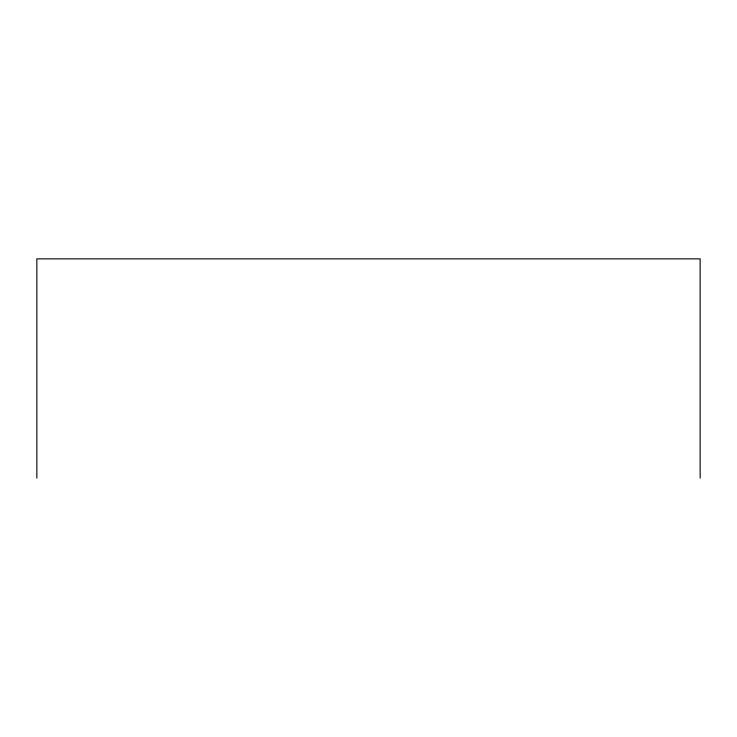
<?xml version="1.0" encoding="UTF-8"?>
<svg xmlns="http://www.w3.org/2000/svg" width="737" height="737" viewBox="0 0 737 737"><rect width="100%" height="100%" fill="white"/><g stroke="black" fill="none" stroke-linecap="round" stroke-linejoin="round"><path stroke-width="1.11" d="M700.15 478.129L700.15 258.871L36.85 258.871L36.85 478.129"/></g></svg>
